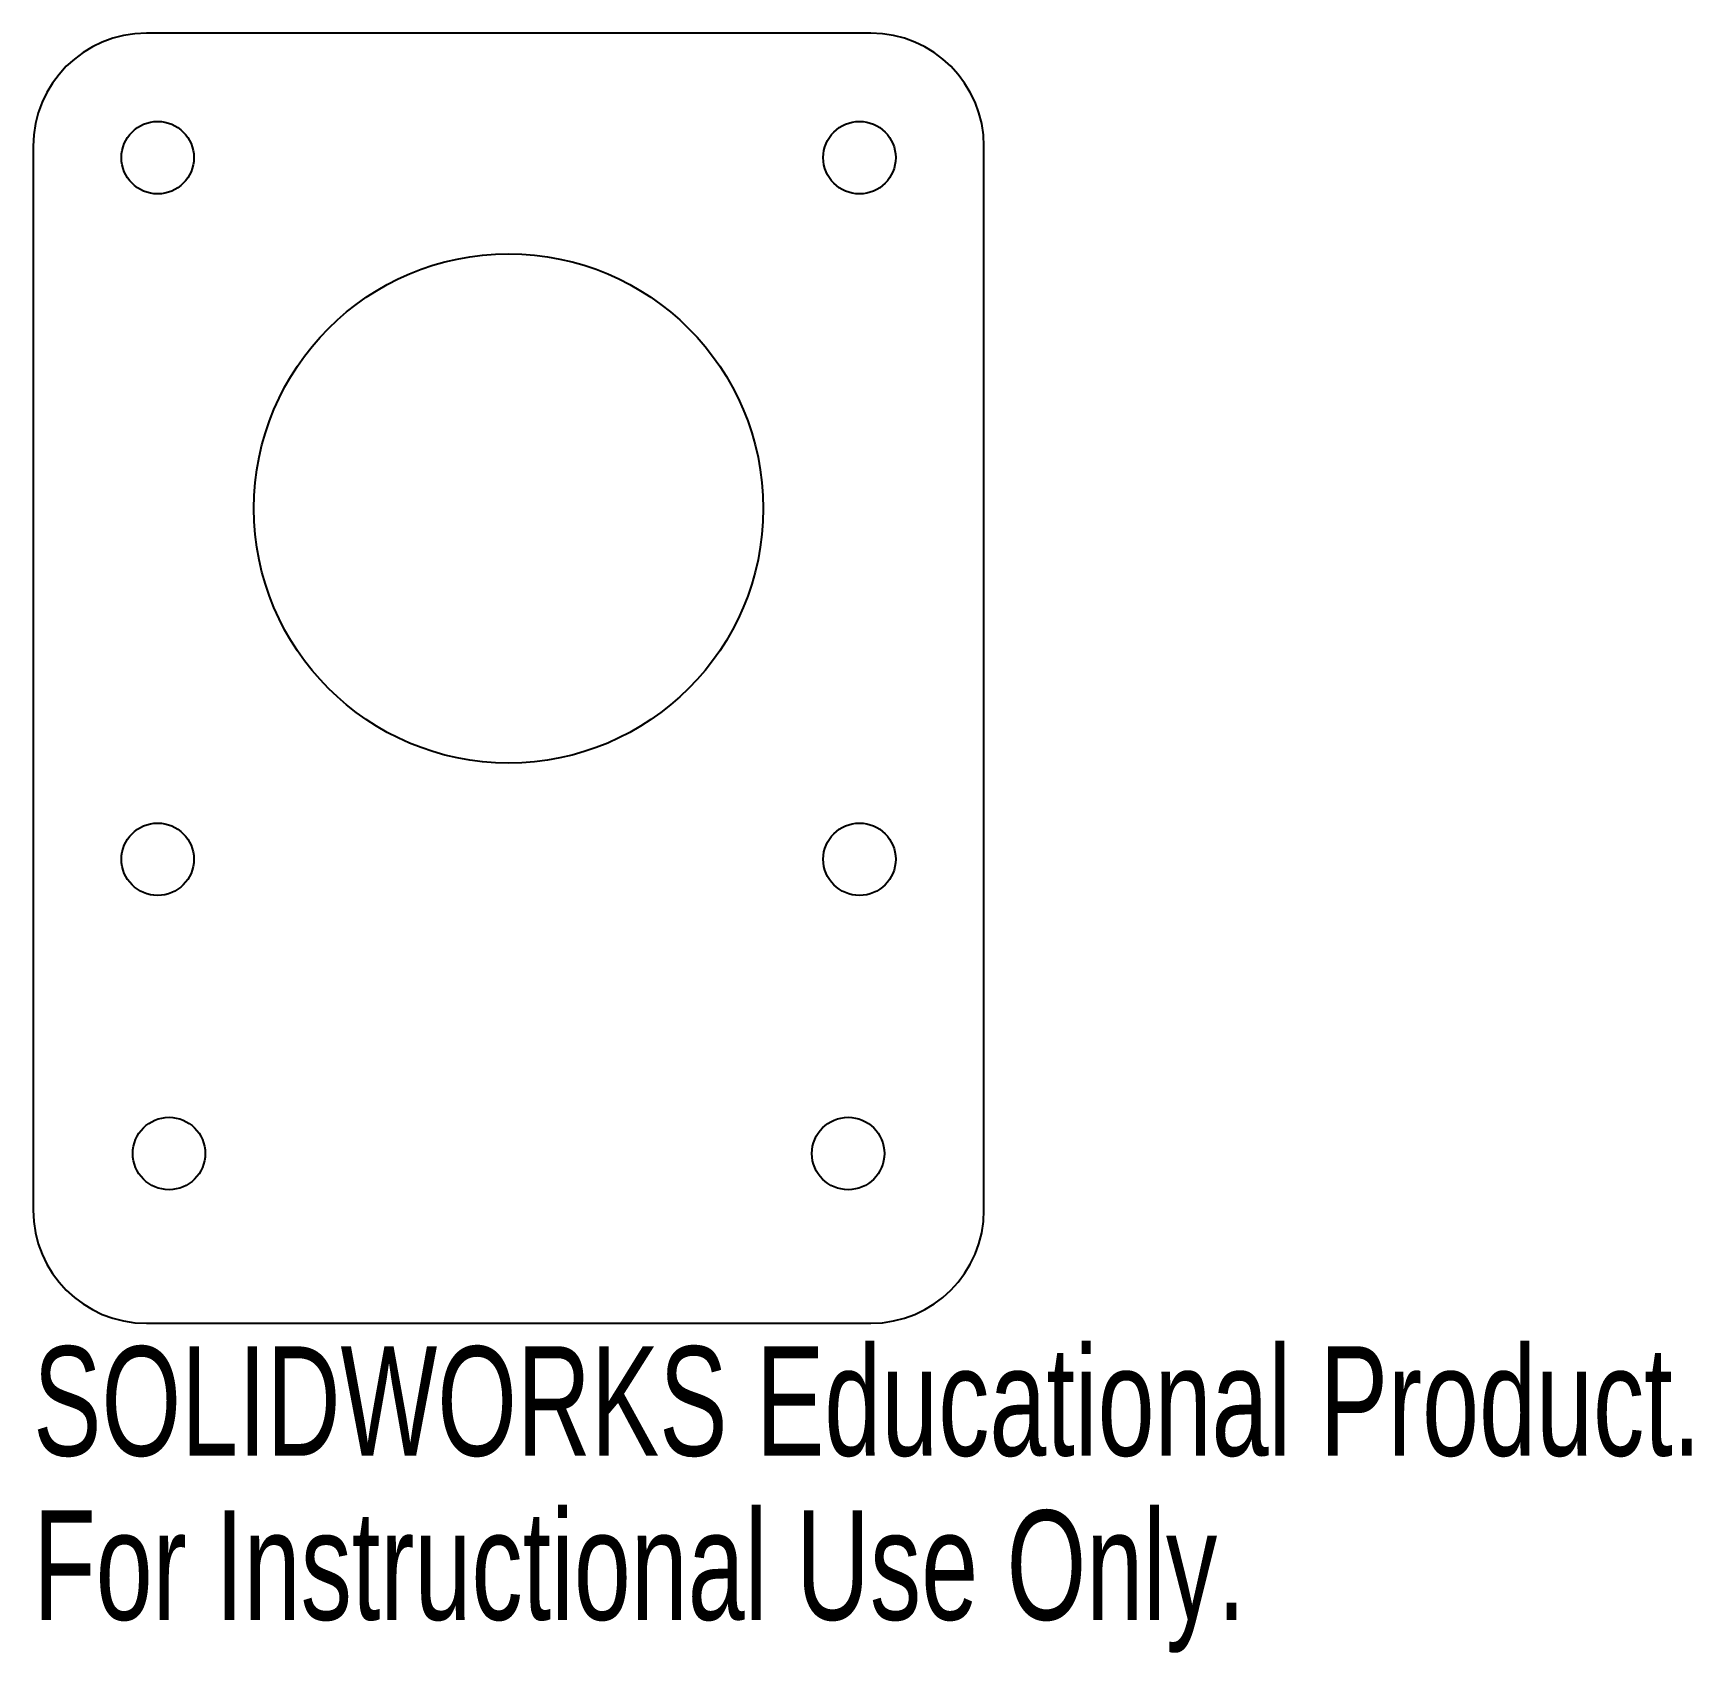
# Model space of a CAD drawing. Header units: millimetres. Extents: x 0 to 73.3, y -14.6 to 57.
import ezdxf

# ---------------------------------------------------------------- set-up
doc = ezdxf.new("R2010")
doc.units = ezdxf.units.MM
doc.styles.add('SLDTEXTSTYLE0', font='TXT', dxfattribs={"width": 0.7})

msp = doc.modelspace()

# ---------------------------------------------------------------- linework, layer by layer
at = {"color": 7, "linetype": 'Continuous', "lineweight": 25}
for p, q in [((37, 57), (5, 57)), ((0, 52), (0, 5)), ((42, 5), (42, 52)), ((5, 0), (37, 0))]:
    msp.add_line(p, q, dxfattribs=at)
for centre, radius in [((5.5, 51.5), 1.6), ((36.5, 51.5), 1.6), ((21, 36), 11.25), ((5.5, 20.5), 1.6), ((36.5, 20.5), 1.6), ((6, 7.5), 1.6), ((36, 7.5), 1.6)]:
    msp.add_circle(centre, radius, dxfattribs=at)
for centre, start, end in [((5, 52), 90, 180), ((37, 52), 0, 90), ((5, 5), 180, 270), ((37, 5), 270, 0)]:
    msp.add_arc(centre, 5, start, end, dxfattribs=at)

# ---------------------------------------------------------------- texts
at = {"color": 7, "linetype": 'Continuous', "char_height": 4.83362, "attachment_point": 1, "style": 'SLDTEXTSTYLE0'}
for s, insert in [('SOLIDWORKS Educational Product.', (0, -1.02)), ('For Instructional Use Only.', (0, -8.27))]:
    msp.add_mtext(s, dxfattribs=dict(at, insert=insert))

doc.saveas('drawing.dxf')
